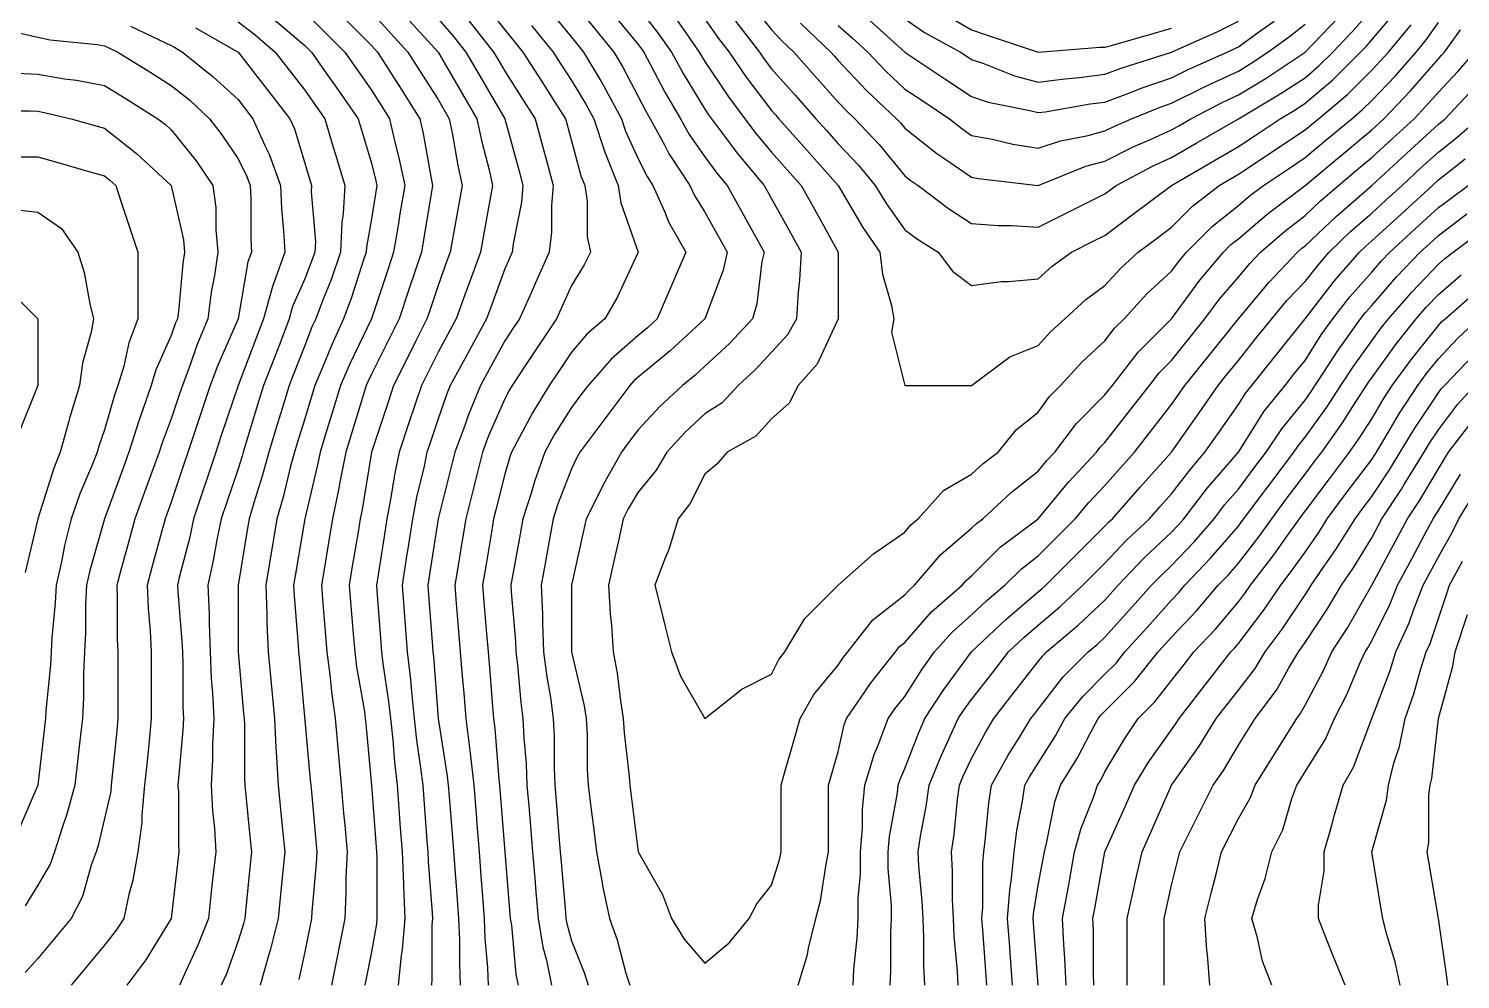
# Model space of a CAD drawing. Header units: inches. Extents: x 794995 to 811195, y 2485918 to 2508058.
# Drawn here: x 798081 to 798725, y 2490301 to 2490729 of the extents above; entities that cross this region are included whole.
import ezdxf

# ---------------------------------------------------------------- set-up
doc = ezdxf.new("R2010")
doc.units = ezdxf.units.IN
doc.header["$MEASUREMENT"] = 0
doc.layers.add('contour', color=7, linetype='Continuous')

msp = doc.modelspace()

# ---------------------------------------------------------------- linework, layer by layer
at = {"layer": 'contour'}
for points in [[(798379, 2490742.21), (798391.31, 2490724.52), (798396.07, 2490718.36), (798403.81, 2490707.01), (798415.16, 2490692.11), (798416.92, 2490690.13), (798418.49, 2490688.36), (798431.04, 2490674.24), (798445.16, 2490658.36), (798456.27, 2490639.47), (798463.91, 2490628.36), (798465.16, 2490618.36), (798469.16, 2490604.36), (798470.16, 2490598.36), (798469.16, 2490592.36), (798475.16, 2490568.36), (798505.16, 2490568.36), (798522.3, 2490581.22), (798535.16, 2490586.36), (798540.87, 2490592.65), (798547.16, 2490598.36), (798556.59, 2490606.93), (798565.16, 2490613.36), (798572.36, 2490621.16), (798580.16, 2490628.36), (798588.73, 2490634.79), (798595.16, 2490639.61), (798604.53, 2490648.99), (798616.59, 2490658.36), (798622, 2490661.52), (798625.16, 2490663.36), (798655.16, 2490683.36), (798657.89, 2490685.63), (798661.16, 2490688.36), (798674.25, 2490699.27), (798685.16, 2490710.18), (798689.16, 2490714.36), (798692.66, 2490718.36), (798702.89, 2490730.63)], [(798205.16, 2490736.36), (798214.16, 2490727.36), (798223.16, 2490718.36), (798228.1, 2490711.3), (798235.16, 2490701.22), (798240.16, 2490693.36), (798243.34, 2490688.36), (798245.75, 2490677.77), (798247.57, 2490670.78), (798250.16, 2490658.36), (798248.02, 2490645.5), (798247.16, 2490640.36), (798245.16, 2490628.36), (798242.66, 2490620.86), (798235.16, 2490598.36), (798225.43, 2490578.09), (798221.31, 2490568.36), (798217.51, 2490556.01), (798215.16, 2490548.36), (798212.08, 2490538.36), (798210.97, 2490532.56), (798205.16, 2490508.36), (798200.87, 2490482.65), (798200.16, 2490478.36), (798200.36, 2490473.56), (798202.3, 2490451.22), (798202.43, 2490448.36), (798202.66, 2490445.86), (798207.66, 2490390.86), (798207.89, 2490388.36), (798208.16, 2490385.36), (798210.16, 2490363.36), (798210.61, 2490358.36), (798210.38, 2490353.14), (798208.32, 2490331.52), (798208.16, 2490328.36), (798205.16, 2490313.36), (798202.55, 2490300.97)], [(798235.16, 2490736.36), (798251.52, 2490718.36), (798256.83, 2490710.03), (798265.16, 2490696.93), (798268.32, 2490691.52), (798270.16, 2490688.36), (798271.48, 2490682.05), (798274.05, 2490667.25), (798276.07, 2490658.36), (798274.39, 2490649.13), (798271.83, 2490635.03), (798270.61, 2490628.36), (798269.16, 2490624.36), (798265.16, 2490613.36), (798261.41, 2490602.11), (798260.16, 2490598.36), (798255.16, 2490588.36), (798251.83, 2490581.7), (798245.16, 2490568.36), (798242.66, 2490560.86), (798235.16, 2490538.36), (798231.02, 2490512.5), (798230.16, 2490508.36), (798229.16, 2490502.36), (798226.59, 2490486.93), (798225.16, 2490478.36), (798225.93, 2490469.13), (798226.98, 2490456.54), (798227.66, 2490448.36), (798228.49, 2490441.69), (798232, 2490421.52), (798232.43, 2490418.36), (798232.66, 2490415.86), (798235.16, 2490388.36), (798237.47, 2490358.36), (798237.56, 2490355.96), (798237.56, 2490330.76), (798237.66, 2490328.36), (798237.47, 2490326.05), (798235.16, 2490313.36), (798232.16, 2490298.36)], [(798286.38, 2490739.58), (798295.16, 2490728.36), (798299.66, 2490722.86), (798303.34, 2490718.36), (798311.83, 2490705.03), (798317.66, 2490695.86), (798322.43, 2490688.36), (798323.02, 2490686.22), (798325.16, 2490678.36), (798329.44, 2490662.65), (798331.16, 2490658.36), (798332.22, 2490651.3), (798332.22, 2490635.42), (798333.73, 2490628.36), (798330.87, 2490622.65), (798325.16, 2490613.36), (798318.49, 2490598.36), (798305.16, 2490578.36), (798298.49, 2490568.36), (798297.23, 2490566.29), (798295.16, 2490562.36), (798287.89, 2490545.63), (798285.16, 2490538.36), (798277.66, 2490508.36), (798275.87, 2490497.65), (798274.16, 2490487.36), (798272.66, 2490478.36), (798273.34, 2490470.18), (798274.39, 2490457.59), (798275.16, 2490448.36), (798276.07, 2490437.45), (798276.7, 2490429.9), (798277.66, 2490418.36), (798279.44, 2490404.08), (798279.64, 2490402.84), (798281.31, 2490388.36), (798282.3, 2490375.5), (798282.66, 2490370.86), (798283.62, 2490358.36), (798284.44, 2490347.65), (798285.16, 2490338.36), (798285.93, 2490328.36), (798286.27, 2490319.47), (798287.33, 2490306.19), (798287.66, 2490298.36)], [(798314.66, 2490737.86), (798325.16, 2490725.03), (798328.16, 2490721.36), (798330.61, 2490718.36), (798338.49, 2490705.03), (798339.75, 2490702.96), (798347.66, 2490688.36), (798349.53, 2490682.74), (798355.16, 2490670.36), (798359.16, 2490662.36), (798361.83, 2490658.36), (798367.16, 2490646.36), (798368.8, 2490642), (798376.59, 2490628.36), (798363.73, 2490598.36), (798359.3, 2490594.22), (798355.16, 2490590.86), (798343.16, 2490580.36), (798332.66, 2490568.36), (798329.44, 2490564.07), (798325.16, 2490558.36), (798317.42, 2490546.1), (798313.16, 2490538.36), (798308.49, 2490525.03), (798307.16, 2490520.36), (798303.34, 2490508.36), (798302.08, 2490501.44), (798298.49, 2490481.69), (798297.89, 2490478.36), (798298.02, 2490475.5), (798299.96, 2490453.16), (798300.16, 2490448.36), (798300.87, 2490442.65), (798302.36, 2490425.56), (798303.34, 2490418.36), (798303.73, 2490409.79), (798304.76, 2490397.96), (798305.16, 2490388.36), (798306.07, 2490377.45), (798306.7, 2490369.9), (798307.66, 2490358.36), (798308.8, 2490344.73), (798309.01, 2490342.21), (798310.16, 2490328.36), (798312.3, 2490315.5), (798313.91, 2490309.61), (798316.16, 2490298.36)], [(798325.16, 2490741.69), (798335.66, 2490728.86), (798344.25, 2490718.36), (798348.3, 2490711.5), (798358.59, 2490691.79), (798360.61, 2490688.36), (798367.16, 2490676.36), (798369.16, 2490672.36), (798378.49, 2490658.36), (798380.54, 2490653.75), (798385.16, 2490646.36), (798391.59, 2490634.79), (798395.16, 2490628.36), (798393.34, 2490620.18), (798385.16, 2490598.36), (798369.64, 2490583.88), (798355.16, 2490572.11), (798353.16, 2490570.36), (798351.41, 2490568.36), (798328.91, 2490538.36), (798327.56, 2490535.96), (798325.16, 2490530.86), (798318.95, 2490514.57), (798316.98, 2490508.36), (798315.16, 2490498.36), (798313.62, 2490489.9), (798311.52, 2490478.36), (798312.12, 2490465.32), (798312.12, 2490461.4), (798312.66, 2490448.36), (798314.05, 2490437.25), (798315.69, 2490427.84), (798316.98, 2490418.36), (798317.33, 2490410.54), (798317.33, 2490396.19), (798317.66, 2490388.36), (798318.24, 2490381.44), (798319.7, 2490363.82), (798320.16, 2490358.36), (798320.54, 2490353.75), (798322.43, 2490331.09), (798322.66, 2490328.36), (798323.02, 2490326.22), (798325.16, 2490318.36), (798330.87, 2490304.08), (798332.66, 2490298.36)], [(798343.16, 2490736.36), (798355.16, 2490721.69), (798356.62, 2490719.82), (798357.66, 2490718.36), (798360.61, 2490712.91), (798367.16, 2490700.36), (798374.25, 2490688.36), (798378.1, 2490681.3), (798385.16, 2490671.22), (798390.61, 2490663.82), (798395.16, 2490658.36), (798411.83, 2490628.36), (798410.87, 2490624.07), (798408.49, 2490605.03), (798406.59, 2490598.36), (798396.27, 2490587.25), (798385.16, 2490576.93), (798380.71, 2490572.81), (798375.16, 2490568.36), (798364.76, 2490558.76), (798355.16, 2490548.36), (798350.87, 2490542.65), (798347.66, 2490538.36), (798339.56, 2490523.96), (798338.49, 2490521.7), (798331.83, 2490508.36), (798330.61, 2490502.91), (798325.16, 2490478.36), (798325.16, 2490448.36), (798330.87, 2490424.08), (798331.83, 2490418.36), (798332.22, 2490411.3), (798332.22, 2490395.42), (798332.66, 2490388.36), (798333.73, 2490379.79), (798335.16, 2490368.36), (798336.41, 2490358.36), (798339.01, 2490344.51), (798339.28, 2490342.48), (798342.3, 2490328.36), (798345.69, 2490318.89), (798349.7, 2490303.82), (798351.41, 2490298.36)], [(798355.16, 2490738.36), (798363.94, 2490727.14), (798370.16, 2490718.36), (798375.43, 2490708.63), (798385.16, 2490692.65), (798386.87, 2490690.08), (798388.16, 2490688.36), (798397.16, 2490676.36), (798399.7, 2490672.91), (798411.83, 2490658.36), (798423.73, 2490636.93), (798428.49, 2490628.36), (798427.79, 2490615.73), (798427.16, 2490610.36), (798426.41, 2490598.36), (798422.36, 2490591.16), (798415.16, 2490583.36), (798407.96, 2490575.56), (798400.16, 2490568.36), (798392.98, 2490560.54), (798385.16, 2490555.5), (798376.27, 2490547.25), (798368.02, 2490538.36), (798363.34, 2490530.18), (798355.16, 2490520.36), (798350.71, 2490512.81), (798348.49, 2490508.36), (798346.59, 2490499.79), (798344.25, 2490489.27), (798341.83, 2490478.36), (798342.53, 2490465.73), (798343.16, 2490460.36), (798343.91, 2490448.36), (798345.69, 2490438.89), (798347.16, 2490426.36), (798348.49, 2490418.36), (798348.84, 2490412.05), (798351.16, 2490392.36), (798351.41, 2490388.36), (798355.16, 2490358.36), (798366.07, 2490339.27), (798370.16, 2490328.36), (798375.93, 2490319.13), (798385.16, 2490308.36), (798396.07, 2490317.45), (798405.16, 2490328.36), (798408.49, 2490335.03), (798415.16, 2490343.36), (798418.69, 2490354.83), (798419.44, 2490358.36), (798419.44, 2490388.36), (798421.16, 2490394.36), (798425.16, 2490408.36), (798428.02, 2490418.36), (798434.25, 2490429.27), (798445.16, 2490442.36), (798447.56, 2490445.96), (798449.44, 2490448.36), (798460.76, 2490462.76), (798475.16, 2490474.07), (798477.16, 2490476.36), (798479.44, 2490478.36), (798491.31, 2490492.21), (798505.16, 2490504.07), (798507.3, 2490506.22), (798510.16, 2490508.36), (798523.16, 2490520.36), (798535.16, 2490529.79), (798539.03, 2490534.49), (798542.66, 2490538.36), (798552.3, 2490551.22), (798565.16, 2490564.07), (798567.03, 2490566.49), (798568.49, 2490568.36), (798580.16, 2490583.36), (798595.16, 2490598.36), (798607.89, 2490615.63), (798618.49, 2490628.36), (798621.83, 2490631.69), (798625.16, 2490634.36), (798638.13, 2490645.39), (798655.16, 2490658.36), (798671.52, 2490672), (798685.16, 2490683.36), (798690.61, 2490688.36), (798702.6, 2490700.92), (798715.16, 2490715.36), (798716.62, 2490716.9), (798717.89, 2490718.36), (798725.16, 2490728.36)], [(798399.01, 2490732.21), (798409.7, 2490718.36), (798411.92, 2490715.12), (798415.16, 2490710.86), (798425.75, 2490698.95), (798435.16, 2490688.36), (798439.86, 2490683.07), (798445.16, 2490677.11), (798454.25, 2490667.45), (798461.83, 2490658.36), (798466.88, 2490650.08), (798475.16, 2490638.36), (798480.87, 2490634.08), (798490.16, 2490628.36), (798496.59, 2490619.79), (798505.16, 2490613.36), (798518.49, 2490615.03), (798521.83, 2490615.03), (798535.16, 2490616.36), (798541.48, 2490622.05), (798550.16, 2490628.36), (798560.16, 2490633.36), (798565.16, 2490635.86), (798578.02, 2490645.5), (798595.16, 2490658.36), (798614.11, 2490669.41), (798625.16, 2490675.86), (798632.66, 2490680.86), (798643.91, 2490688.36), (798650.97, 2490692.55), (798655.16, 2490695.28), (798667.66, 2490705.86), (798680.16, 2490718.36), (798682.61, 2490720.91), (798685.16, 2490723.82), (798696.41, 2490737.11)], [(798406.38, 2490739.58), (798415.16, 2490728.36), (798420.02, 2490723.23), (798425.16, 2490718.36), (798434.57, 2490707.77), (798445.16, 2490695.86), (798448.8, 2490692), (798452.66, 2490688.36), (798463.55, 2490676.75), (798475.16, 2490662.65), (798477.56, 2490660.76), (798481.16, 2490658.36), (798494.72, 2490647.93), (798505.16, 2490641.22), (798517.16, 2490640.36), (798523.16, 2490640.36), (798535.16, 2490639.61), (798547.66, 2490645.86), (798557.66, 2490650.86), (798565.16, 2490654.61), (798570.16, 2490658.36), (798586.59, 2490666.93), (798595.16, 2490670.86), (798606.21, 2490677.31), (798625.16, 2490688.36), (798644, 2490699.52), (798655.16, 2490706.82), (798661.41, 2490712.11), (798667.66, 2490718.36), (798676.22, 2490727.3), (798685.16, 2490737.45)], [(798492.53, 2490735.73), (798505.16, 2490728.36), (798512.66, 2490725.86), (798535.16, 2490718.36), (798563.02, 2490720.5), (798565.16, 2490720.5), (798568.16, 2490721.36), (798586.83, 2490726.69), (798595.16, 2490729.07)], [(798126.77, 2490729.97), (798139.7, 2490723.82), (798145.16, 2490721.36), (798146.98, 2490720.18), (798150.16, 2490718.36), (798164.05, 2490707.25), (798175.16, 2490696.93), (798181.83, 2490688.36), (798187.16, 2490676.36), (798189.16, 2490672.36), (798194.25, 2490658.36), (798194.72, 2490647.93), (798195.69, 2490637.84), (798196.16, 2490628.36), (798191.31, 2490614.51), (798190.61, 2490612.91), (798186.7, 2490598.36), (798183.49, 2490590.03), (798175.16, 2490568.36), (798167.66, 2490545.86), (798165.16, 2490538.36), (798155.16, 2490508.36), (798153.43, 2490500.08), (798148.69, 2490481.89), (798147.89, 2490478.36), (798148.02, 2490475.5), (798149.96, 2490453.16), (798150.16, 2490448.36), (798150.38, 2490443.14), (798150.38, 2490423.58), (798150.61, 2490418.36), (798150.38, 2490413.14), (798148.32, 2490391.52), (798148.16, 2490388.36), (798148.32, 2490385.2), (798148.32, 2490361.52), (798148.49, 2490358.36), (798145.16, 2490328.36), (798133.73, 2490309.79), (798125.16, 2490298.36)], [(798156.07, 2490729.27), (798175.16, 2490718.36), (798188.28, 2490701.49), (798198.49, 2490688.36), (798200.54, 2490683.75), (798205.16, 2490668.36), (798208.16, 2490658.36), (798208.02, 2490655.5), (798209.96, 2490633.16), (798209.77, 2490628.36), (798208.59, 2490624.93), (798205.16, 2490616.36), (798199.7, 2490603.82), (798198.24, 2490598.36), (798193.91, 2490587.11), (798191.83, 2490581.7), (798186.7, 2490568.36), (798183.98, 2490559.54), (798177.47, 2490538.36), (798176.98, 2490536.54), (798175.16, 2490530.86), (798167.66, 2490508.36), (798165.69, 2490498.89), (798164.05, 2490489.47), (798161.52, 2490478.36), (798162.12, 2490465.32), (798162.12, 2490461.4), (798162.66, 2490448.36), (798163.16, 2490436.36), (798163.73, 2490429.79), (798164.25, 2490418.36), (798163.73, 2490406.93), (798163.73, 2490399.79), (798163.16, 2490388.36), (798163.73, 2490376.93), (798164.57, 2490368.95), (798165.16, 2490358.36), (798163.91, 2490347.11), (798163.16, 2490340.36), (798161.83, 2490328.36), (798157.16, 2490316.36), (798151.83, 2490305.03), (798148.91, 2490298.36)], [(798175.16, 2490732), (798182.85, 2490726.05), (798191.83, 2490718.36), (798205.16, 2490701.22), (798214.16, 2490688.36), (798218.02, 2490675.5), (798219.01, 2490672.21), (798223.16, 2490658.36), (798222.53, 2490645.73), (798221.83, 2490641.7), (798221.31, 2490628.36), (798217.16, 2490616.36), (798213.16, 2490606.36), (798210.16, 2490598.36), (798208.59, 2490594.93), (798205.16, 2490586.36), (798200.16, 2490573.36), (798198.24, 2490568.36), (798195.16, 2490558.36), (798192.81, 2490550.71), (798189.01, 2490538.36), (798186.07, 2490527.45), (798182.22, 2490515.42), (798180.16, 2490508.36), (798179.44, 2490504.07), (798175.16, 2490478.36), (798175.16, 2490448.36), (798177.66, 2490420.86), (798177.89, 2490418.36), (798178.02, 2490415.5), (798178.02, 2490391.22), (798178.16, 2490388.36), (798180.61, 2490363.82), (798181.16, 2490358.36), (798180.61, 2490352.91), (798178.16, 2490328.36), (798177.56, 2490325.96), (798175.16, 2490318.36), (798169.94, 2490303.58), (798167.66, 2490298.36)], [(798190.56, 2490733.77), (798205.16, 2490721.36), (798206.66, 2490719.86), (798208.16, 2490718.36), (798215.16, 2490708.36), (798219.28, 2490702.48), (798229.16, 2490688.36), (798230.54, 2490683.75), (798235.16, 2490668.36), (798237.23, 2490660.43), (798237.66, 2490658.36), (798235.16, 2490643.36), (798232.94, 2490630.58), (798232.85, 2490628.36), (798231.63, 2490624.83), (798226.07, 2490607.45), (798222.66, 2490598.36), (798217.16, 2490586.36), (798213.16, 2490576.36), (798209.77, 2490568.36), (798208.69, 2490564.83), (798205.16, 2490553.36), (798201.63, 2490541.89), (798200.54, 2490538.36), (798198.84, 2490532.05), (798195.48, 2490518.04), (798192.66, 2490508.36), (798187.66, 2490478.36), (798188.2, 2490465.32), (798188.2, 2490461.4), (798188.8, 2490448.36), (798191.52, 2490418.36), (798192.12, 2490405.32), (798192.53, 2490400.99), (798193.16, 2490388.36), (798194.25, 2490377.45), (798195.16, 2490368.36), (798196.16, 2490358.36), (798195.16, 2490348.36), (798194.25, 2490339.27), (798193.16, 2490328.36), (798189.56, 2490313.96), (798189.01, 2490312.21), (798185.16, 2490298.36)], [(798221.66, 2490734.86), (798235.16, 2490721.36), (798236.59, 2490719.79), (798237.89, 2490718.36), (798242.66, 2490710.86), (798248.49, 2490701.7), (798256.98, 2490688.36), (798258.49, 2490681.69), (798262, 2490661.52), (798262.66, 2490658.36), (798258.73, 2490634.79), (798257.66, 2490628.36), (798252.03, 2490611.49), (798247.66, 2490598.36), (798235.16, 2490573.36), (798233.54, 2490569.98), (798232.85, 2490568.36), (798226.34, 2490547.19), (798223.62, 2490538.36), (798220.87, 2490524.08), (798220.68, 2490522.84), (798217.66, 2490508.36), (798215.87, 2490497.65), (798214.16, 2490487.36), (798212.66, 2490478.36), (798213.34, 2490470.18), (798214.39, 2490457.59), (798215.16, 2490448.36), (798216.59, 2490436.93), (798217.16, 2490430.36), (798218.8, 2490418.36), (798221.52, 2490388.36), (798222.66, 2490375.86), (798223.16, 2490370.36), (798224.25, 2490358.36), (798223.73, 2490346.93), (798223.73, 2490339.79), (798223.16, 2490328.36), (798217.16, 2490298.36)], [(798250.87, 2490734.08), (798265.16, 2490718.36), (798276.21, 2490699.41), (798282.66, 2490688.36), (798284.81, 2490678.02), (798288.1, 2490665.42), (798289.7, 2490658.36), (798288.49, 2490651.69), (798285.93, 2490637.59), (798284.25, 2490628.36), (798279.16, 2490614.36), (798278.02, 2490611.22), (798273.34, 2490598.36), (798270.45, 2490593.07), (798265.16, 2490583.36), (798257.66, 2490568.36), (798252.03, 2490551.49), (798247.66, 2490538.36), (798245.5, 2490528.02), (798243.73, 2490516.93), (798242.08, 2490508.36), (798241.16, 2490502.36), (798237.89, 2490481.09), (798237.47, 2490478.36), (798237.66, 2490475.86), (798239.44, 2490452.65), (798239.77, 2490448.36), (798240.38, 2490443.14), (798242.9, 2490426.1), (798243.73, 2490418.36), (798244.76, 2490408.76), (798245.5, 2490398.71), (798246.7, 2490388.36), (798247.66, 2490375.86), (798248.02, 2490371.22), (798249.01, 2490358.36), (798249.56, 2490343.96), (798249.56, 2490342.76), (798250.16, 2490328.36), (798249.01, 2490314.51), (798248.49, 2490311.7), (798247.16, 2490298.36)], [(798265.16, 2490733.36), (798272.14, 2490725.34), (798277.66, 2490718.36), (798284.11, 2490707.31), (798295.16, 2490688.36), (798301.59, 2490664.79), (798303.34, 2490658.36), (798302.66, 2490650.86), (798298.91, 2490632.11), (798298.49, 2490628.36), (798295.16, 2490620.86), (798289.16, 2490604.36), (798286.98, 2490598.36), (798279.28, 2490584.24), (798277.16, 2490580.36), (798270.61, 2490568.36), (798269.03, 2490564.49), (798265.16, 2490553.36), (798261.41, 2490542.11), (798260.16, 2490538.36), (798258.84, 2490532.05), (798255.48, 2490518.04), (798253.62, 2490508.36), (798251.52, 2490494.73), (798251.16, 2490492.36), (798249.01, 2490478.36), (798251.31, 2490448.36), (798252.75, 2490435.95), (798253.16, 2490430.36), (798254.44, 2490418.36), (798255.48, 2490408.68), (798257.33, 2490396.19), (798258.24, 2490388.36), (798258.73, 2490381.93), (798260.16, 2490363.36), (798260.54, 2490358.36), (798260.71, 2490353.92), (798262.55, 2490330.97), (798262.66, 2490328.36), (798262.43, 2490325.63), (798262.43, 2490301.09), (798262.16, 2490298.36)], [(798279.11, 2490732.31), (798290.16, 2490718.36), (798292, 2490715.2), (798295.16, 2490709.79), (798303.49, 2490696.69), (798308.8, 2490688.36), (798312.3, 2490675.5), (798313.91, 2490669.61), (798316.98, 2490658.36), (798316.16, 2490649.36), (798316.16, 2490637.36), (798315.16, 2490628.36), (798309.01, 2490614.51), (798307.16, 2490610.36), (798301.83, 2490598.36), (798299.16, 2490594.36), (798295.16, 2490588.36), (798288.1, 2490575.42), (798284.25, 2490568.36), (798278.71, 2490554.81), (798277.16, 2490550.36), (798272.66, 2490538.36), (798271.16, 2490532.36), (798265.16, 2490508.36), (798261.16, 2490482.36), (798260.54, 2490478.36), (798260.87, 2490474.07), (798262.66, 2490450.86), (798262.85, 2490448.36), (798263.09, 2490446.29), (798265.16, 2490418.36), (798269.3, 2490392.5), (798269.77, 2490388.36), (798270.16, 2490383.36), (798271.59, 2490364.79), (798273.73, 2490336.93), (798274.39, 2490328.36), (798274.76, 2490318.76), (798274.76, 2490307.96), (798275.16, 2490298.36)], [(798307.16, 2490730.36), (798316.98, 2490718.36), (798320.16, 2490713.36), (798325.16, 2490705.5), (798331.65, 2490694.85), (798335.16, 2490688.36), (798340.16, 2490673.36), (798346.16, 2490658.36), (798347.33, 2490650.54), (798355.16, 2490628.36), (798345.69, 2490607.84), (798340.16, 2490598.36), (798332.08, 2490591.44), (798325.16, 2490583.36), (798319.16, 2490574.36), (798315.16, 2490568.36), (798307.57, 2490555.95), (798301.83, 2490545.03), (798298.16, 2490538.36), (798297.38, 2490536.14), (798295.16, 2490528.36), (798291.16, 2490512.36), (798290.16, 2490508.36), (798289.16, 2490502.36), (798286.59, 2490486.93), (798285.16, 2490478.36), (798285.93, 2490469.13), (798286.98, 2490456.54), (798287.66, 2490448.36), (798288.24, 2490441.44), (798289.7, 2490423.82), (798290.16, 2490418.36), (798290.71, 2490413.92), (798292.55, 2490390.97), (798292.85, 2490388.36), (798295.16, 2490358.36), (798297.66, 2490328.36), (798298.16, 2490325.36), (798300.16, 2490303.36), (798301.16, 2490298.36)], [(798371.31, 2490734.51), (798376.59, 2490726.93), (798382.66, 2490718.36), (798383.54, 2490716.74), (798385.16, 2490714.07), (798395.44, 2490698.65), (798403.16, 2490688.36), (798408.3, 2490681.5), (798415.16, 2490673.36), (798422.22, 2490665.42), (798428.49, 2490658.36), (798434.44, 2490647.65), (798445.16, 2490628.36), (798445.16, 2490598.36), (798435.69, 2490577.84), (798427.16, 2490568.36), (798423.16, 2490560.36), (798415.16, 2490553.36), (798408.1, 2490545.42), (798395.16, 2490538.36), (798390.61, 2490532.91), (798385.16, 2490528.36), (798378.49, 2490515.03), (798373.16, 2490508.36), (798369.01, 2490494.51), (798367.16, 2490490.36), (798362.66, 2490478.36), (798365.16, 2490468.36), (798367.16, 2490460.36), (798370.16, 2490448.36), (798374.25, 2490437.45), (798385.16, 2490418.36), (798401.83, 2490431.7), (798415.16, 2490438.36), (798418.49, 2490445.03), (798421.16, 2490448.36), (798430.16, 2490463.36), (798445.16, 2490478.36), (798461.04, 2490492.48), (798475.16, 2490502.36), (798477.89, 2490505.63), (798481.16, 2490508.36), (798492.53, 2490520.99), (798505.16, 2490528.36), (798510.38, 2490533.14), (798517.16, 2490538.36), (798525.16, 2490548.36), (798535.16, 2490556.36), (798540.16, 2490563.36), (798545.16, 2490568.36), (798554.72, 2490578.8), (798565.16, 2490588.36), (798569.44, 2490594.07), (798573.73, 2490598.36), (798584.05, 2490609.47), (798595.16, 2490619.79), (798598.8, 2490624.72), (798601.83, 2490628.36), (798613.49, 2490640.03), (798625.16, 2490649.36), (798630.02, 2490653.5), (798636.41, 2490658.36), (798647.66, 2490665.86), (798655.16, 2490670.86), (798664.7, 2490678.82), (798676.16, 2490688.36), (798681.07, 2490692.45), (798685.16, 2490696.54), (798695.83, 2490707.7), (798705.16, 2490718.36), (798709.7, 2490723.82), (798715.16, 2490731.7)], [(798428.13, 2490731.33), (798441.83, 2490718.36), (798443.39, 2490716.6), (798445.16, 2490714.61), (798457.89, 2490701.09), (798471.41, 2490688.36), (798473.22, 2490686.43), (798475.16, 2490684.07), (798489.56, 2490672.76), (798493.16, 2490670.36), (798505.16, 2490662.11), (798508.32, 2490661.52), (798535.16, 2490658.36), (798556.59, 2490666.93), (798565.16, 2490669.27), (798577.89, 2490675.63), (798585.93, 2490679.13), (798595.16, 2490683.36), (798598.32, 2490685.2), (798603.73, 2490688.36), (798617.84, 2490695.68), (798625.16, 2490699.07), (798637.16, 2490706.36), (798655.16, 2490718.36), (798669.85, 2490733.67)], [(798445.16, 2490730.36), (798451.48, 2490724.68), (798458.49, 2490718.36), (798466.59, 2490709.79), (798475.16, 2490701.7), (798483.16, 2490696.36), (798495.16, 2490688.36), (798500.71, 2490683.92), (798505.16, 2490680.86), (798514.39, 2490679.13), (798523.73, 2490676.93), (798535.16, 2490675.03), (798545.16, 2490678.36), (798557.66, 2490680.86), (798565.16, 2490682.91), (798568.8, 2490684.72), (798577.16, 2490688.36), (798590.02, 2490693.5), (798595.16, 2490695.28), (798609.01, 2490702.21), (798610.53, 2490703), (798625.16, 2490709.79), (798630.49, 2490713.03), (798638.49, 2490718.36), (798648.18, 2490725.34), (798655.16, 2490730.86)], [(798459.37, 2490732.57), (798475.16, 2490718.36), (798493.16, 2490706.36), (798505.16, 2490698.36), (798512.66, 2490695.86), (798531.41, 2490692.11), (798535.16, 2490691.09), (798538.32, 2490691.52), (798558.49, 2490695.03), (798565.16, 2490695.86), (798577.16, 2490700.36), (798581.44, 2490702.08), (798595.16, 2490706.82), (798602.85, 2490710.67), (798620.16, 2490718.36), (798623.62, 2490719.9), (798625.16, 2490720.67), (798633.73, 2490726.93), (798641.21, 2490732.31)], [(798475.16, 2490733.36), (798483.98, 2490727.19), (798500.16, 2490718.36), (798503.16, 2490716.36), (798505.16, 2490715.03), (798510.16, 2490713.36), (798524.44, 2490707.65), (798535.16, 2490704.73), (798547.16, 2490706.36), (798553.73, 2490706.93), (798565.16, 2490708.36), (798572.43, 2490711.09), (798595.16, 2490718.36), (798615.93, 2490727.59), (798625.16, 2490732.21)], [(798076.59, 2490726.93), (798085.16, 2490725.03), (798090.61, 2490723.82), (798111.83, 2490721.69), (798115.16, 2490721.09), (798117.09, 2490720.3), (798121.16, 2490718.36), (798135.93, 2490709.13), (798145.16, 2490703.36), (798153.43, 2490696.64), (798162.3, 2490688.36), (798167.96, 2490681.16), (798175.16, 2490670.36), (798179.16, 2490662.36), (798180.61, 2490658.36), (798180.87, 2490652.65), (798180.87, 2490634.08), (798181.16, 2490628.36), (798179.6, 2490623.92), (798175.16, 2490598.36), (798166.07, 2490577.45), (798162.66, 2490568.36), (798158.28, 2490555.24), (798145.16, 2490515.86), (798143.16, 2490510.36), (798142.43, 2490508.36), (798136.59, 2490486.93), (798134.25, 2490478.36), (798134.72, 2490467.93), (798135.69, 2490457.84), (798136.16, 2490448.36), (798136.16, 2490418.36), (798135.16, 2490408.36), (798134.25, 2490399.27), (798133.16, 2490388.36), (798131.83, 2490375.03), (798131.83, 2490371.7), (798130.16, 2490358.36), (798127.79, 2490345.73), (798126.07, 2490339.27), (798123.73, 2490328.36), (798120.38, 2490323.14), (798115.16, 2490316.36), (798100.16, 2490298.36)], [(798427.16, 2490298.36), (798431.31, 2490312.21), (798431.83, 2490315.03), (798435.16, 2490328.36), (798437.16, 2490336.36), (798439.7, 2490352.91), (798440.87, 2490358.36), (798440.87, 2490388.36), (798445.16, 2490403.36), (798447.89, 2490415.63), (798448.91, 2490418.36), (798457.16, 2490430.36), (798459.56, 2490433.96), (798470.87, 2490448.36), (798472.76, 2490450.76), (798475.16, 2490452.65), (798487.16, 2490466.36), (798500.87, 2490478.36), (798502.85, 2490480.67), (798505.16, 2490482.65), (798518.02, 2490495.5), (798535.16, 2490508.36), (798548.71, 2490524.81), (798561.41, 2490538.36), (798563.02, 2490540.5), (798565.16, 2490542.65), (798576.41, 2490557.11), (798585.16, 2490568.36), (798589.53, 2490573.99), (798595.16, 2490579.61), (798603.49, 2490590.03), (798610.16, 2490598.36), (798616.59, 2490606.93), (798625.16, 2490617.11), (798630.3, 2490623.22), (798635.16, 2490628.36), (798645.93, 2490637.59), (798655.16, 2490644.73), (798662.14, 2490651.38), (798670.16, 2490658.36), (798678.34, 2490665.18), (798685.16, 2490670.86), (798694.29, 2490679.23), (798704.25, 2490688.36), (798709.58, 2490693.94), (798715.16, 2490700.36), (798723.94, 2490709.58), (798731.52, 2490718.36)], [(798075.69, 2490708.89), (798085.16, 2490708.36), (798097.16, 2490706.36), (798102.53, 2490705.73), (798115.16, 2490703.36), (798124.39, 2490697.59), (798139.16, 2490688.36), (798142.55, 2490685.75), (798145.16, 2490683.36), (798156.27, 2490669.47), (798163.91, 2490658.36), (798165.16, 2490648.36), (798165.16, 2490638.36), (798166.16, 2490628.36), (798164.57, 2490617.77), (798163.16, 2490610.36), (798161.52, 2490598.36), (798156.77, 2490586.75), (798153.16, 2490576.36), (798150.16, 2490568.36), (798148.91, 2490564.61), (798145.16, 2490553.36), (798141.02, 2490542.5), (798139.7, 2490538.36), (798136.59, 2490529.79), (798133.16, 2490520.36), (798128.8, 2490508.36), (798125.87, 2490497.65), (798122.66, 2490485.86), (798120.61, 2490478.36), (798120.87, 2490472.65), (798120.87, 2490454.08), (798121.16, 2490448.36), (798121.16, 2490418.36), (798120.61, 2490412.91), (798118.16, 2490388.36), (798117.89, 2490385.63), (798115.16, 2490373.36), (798112.3, 2490361.22), (798111.41, 2490358.36), (798109.16, 2490352.36), (798105.16, 2490338.36), (798100.16, 2490328.36), (798085.16, 2490310.36), (798079.44, 2490304.08)], [(798451.83, 2490298.36), (798452.22, 2490305.42), (798453.73, 2490319.79), (798454.16, 2490328.36), (798454.16, 2490337.36), (798455.16, 2490348.36), (798455.16, 2490358.36), (798456.07, 2490369.27), (798456.07, 2490377.45), (798457.16, 2490388.36), (798461.31, 2490402.21), (798463.16, 2490406.36), (798467.66, 2490418.36), (798470.71, 2490422.81), (798475.16, 2490428.36), (798482.9, 2490440.62), (798488.49, 2490448.36), (798496.34, 2490457.19), (798505.16, 2490465.03), (798512.02, 2490471.5), (798520.16, 2490478.36), (798527.66, 2490485.86), (798535.16, 2490491.7), (798551.83, 2490508.36), (798557.89, 2490515.63), (798565.16, 2490523.36), (798572.22, 2490531.3), (798578.49, 2490538.36), (798585.78, 2490547.74), (798595.16, 2490559.79), (798598.69, 2490564.83), (798601.16, 2490568.36), (798611.83, 2490581.7), (798625.16, 2490598.36), (798638.87, 2490614.65), (798651.83, 2490628.36), (798653.62, 2490629.9), (798655.16, 2490631.09), (798669.11, 2490644.41), (798685.16, 2490658.36), (798700.81, 2490672.71), (798715.16, 2490685.86), (798716.55, 2490686.97), (798718.16, 2490688.36), (798731.31, 2490702.21)], [(798058.69, 2490691.89), (798081.63, 2490691.89), (798085.16, 2490691.69), (798088.02, 2490691.22), (798100.16, 2490688.36), (798111.83, 2490685.03), (798115.16, 2490684.07), (798129.56, 2490672.76), (798145.16, 2490658.36), (798150.61, 2490633.82), (798151.16, 2490628.36), (798150.38, 2490623.14), (798148.32, 2490601.52), (798147.89, 2490598.36), (798147.09, 2490596.43), (798145.16, 2490590.86), (798138.24, 2490575.28), (798136.16, 2490568.36), (798131.31, 2490554.51), (798130.68, 2490552.84), (798126.07, 2490538.36), (798123.16, 2490530.36), (798115.16, 2490508.36), (798108.49, 2490485.03), (798106.98, 2490478.36), (798106.59, 2490469.79), (798106.59, 2490456.93), (798106.16, 2490448.36), (798105.69, 2490438.89), (798105.69, 2490427.84), (798105.16, 2490418.36), (798103.91, 2490407.11), (798103.16, 2490400.36), (798101.83, 2490388.36), (798098.2, 2490375.32), (798096.07, 2490369.27), (798092.66, 2490358.36), (798090.61, 2490352.91), (798085.16, 2490343.36), (798079.44, 2490334.08)], [(798468.49, 2490298.36), (798468.84, 2490304.68), (798468.84, 2490322.05), (798469.16, 2490328.36), (798469.16, 2490334.36), (798467.66, 2490350.86), (798467.66, 2490358.36), (798468.24, 2490365.28), (798471.83, 2490385.03), (798472.16, 2490388.36), (798472.85, 2490390.67), (798475.16, 2490395.86), (798481.37, 2490412.15), (798484.16, 2490418.36), (798492.43, 2490431.09), (798505.16, 2490448.36), (798520.56, 2490462.96), (798535.16, 2490475.36), (798536.78, 2490476.74), (798538.49, 2490478.36), (798551.83, 2490491.7), (798565.16, 2490505.03), (798566.78, 2490506.74), (798568.49, 2490508.36), (798581.04, 2490522.48), (798595.16, 2490538.36), (798607.51, 2490556.01), (798616.16, 2490568.36), (798620.16, 2490573.36), (798625.16, 2490579.61), (798633.49, 2490590.03), (798640.16, 2490598.36), (798647.05, 2490606.47), (798655.16, 2490615.03), (798661.01, 2490622.51), (798666.07, 2490628.36), (798675.83, 2490637.69), (798685.16, 2490645.86), (798691.68, 2490651.84), (798698.8, 2490658.36), (798707.33, 2490666.19), (798715.16, 2490673.36), (798723.53, 2490679.99), (798733.16, 2490688.36)], [(798055.16, 2490671.22), (798085.16, 2490671.22), (798095.16, 2490668.36), (798109.16, 2490664.36), (798115.16, 2490662.65), (798117.56, 2490660.76), (798120.16, 2490658.36), (798122.66, 2490650.86), (798130.16, 2490628.36), (798130.16, 2490598.36), (798126.07, 2490587.45), (798123.73, 2490576.93), (798121.16, 2490568.36), (798119.6, 2490563.92), (798115.16, 2490548.36), (798112.55, 2490540.97), (798111.83, 2490538.36), (798109.7, 2490532.91), (798104.05, 2490519.47), (798100.16, 2490508.36), (798097.16, 2490496.36), (798095.75, 2490488.95), (798093.34, 2490478.36), (798092.98, 2490470.54), (798091.48, 2490454.68), (798091.16, 2490448.36), (798090.87, 2490442.65), (798088.69, 2490421.89), (798088.49, 2490418.36), (798085.16, 2490388.36), (798076.16, 2490367.36)], [(798484.16, 2490298.36), (798483.73, 2490306.93), (798483.73, 2490319.79), (798483.34, 2490328.36), (798482.98, 2490336.19), (798481.48, 2490352.05), (798481.16, 2490358.36), (798482.22, 2490365.42), (798484.76, 2490378.76), (798486.07, 2490388.36), (798491.61, 2490401.91), (798494.25, 2490407.45), (798499.16, 2490418.36), (798501.52, 2490422), (798505.16, 2490426.93), (798514.53, 2490438.99), (798521.83, 2490448.36), (798528.67, 2490454.85), (798535.16, 2490460.36), (798544.89, 2490468.63), (798555.16, 2490478.36), (798560.16, 2490483.36), (798565.16, 2490488.36), (798574.89, 2490498.63), (798585.16, 2490508.36), (798589.86, 2490513.65), (798595.16, 2490519.61), (798603.27, 2490530.25), (798610.16, 2490538.36), (798616.34, 2490547.19), (798625.16, 2490559.79), (798628.49, 2490565.03), (798631.16, 2490568.36), (798641.83, 2490581.7), (798655.16, 2490598.36), (798668.33, 2490615.19), (798679.7, 2490628.36), (798682.49, 2490631.03), (798685.16, 2490633.36), (798698.2, 2490645.32), (798712.43, 2490658.36), (798715.16, 2490660.86), (798727.16, 2490670.36)], [(798499.16, 2490298.36), (798498.84, 2490304.68), (798497.33, 2490320.54), (798496.98, 2490328.36), (798496.59, 2490336.93), (798496.59, 2490349.79), (798496.16, 2490358.36), (798497.33, 2490366.19), (798498.84, 2490382.05), (798499.7, 2490388.36), (798501.29, 2490392.23), (798505.16, 2490400.36), (798511.37, 2490412.15), (798515.16, 2490418.36), (798523.91, 2490429.61), (798535.16, 2490444.07), (798537.03, 2490446.49), (798538.91, 2490448.36), (798553.16, 2490460.36), (798565.16, 2490471.69), (798571.16, 2490478.36), (798582.85, 2490490.67), (798595.16, 2490502.36), (798598.09, 2490505.44), (798600.61, 2490508.36), (798611.31, 2490522.21), (798625.16, 2490538.36), (798636.83, 2490556.69), (798646.16, 2490568.36), (798650.16, 2490573.36), (798655.16, 2490579.61), (798662.48, 2490591.04), (798667.66, 2490598.36), (798675.39, 2490608.13), (798685.16, 2490619.36), (798689.34, 2490624.18), (798693.34, 2490628.36), (798704.72, 2490638.8), (798715.16, 2490648.36), (798720.87, 2490652.65), (798728.49, 2490658.36)], [(798074.25, 2490647.45), (798085.16, 2490646.36), (798095.75, 2490638.95), (798103.16, 2490628.36), (798105.93, 2490619.13), (798108.49, 2490605.03), (798110.16, 2490598.36), (798109.16, 2490592.36), (798105.16, 2490578.36), (798103.91, 2490568.36), (798099.44, 2490554.08), (798099.01, 2490552.21), (798095.16, 2490538.36), (798092.36, 2490531.16), (798085.16, 2490508.36), (798079.44, 2490484.08)], [(798523.62, 2490298.36), (798522.66, 2490310.86), (798522.3, 2490315.5), (798521.31, 2490328.36), (798522.3, 2490341.22), (798523.16, 2490346.36), (798524.25, 2490358.36), (798525.56, 2490367.96), (798528.1, 2490381.3), (798529.16, 2490388.36), (798531.29, 2490392.23), (798535.16, 2490398.36), (798542.9, 2490410.62), (798547.16, 2490418.36), (798555.16, 2490428.36), (798565.16, 2490438.36), (798570.16, 2490443.36), (798574.16, 2490448.36), (798584.11, 2490459.41), (798595.16, 2490471.69), (798598.4, 2490475.12), (798601.16, 2490478.36), (798612.85, 2490490.67), (798625.16, 2490505.03), (798626.62, 2490506.9), (798627.66, 2490508.36), (798635.16, 2490518.36), (798639.44, 2490524.08), (798650.16, 2490538.36), (798652.16, 2490541.36), (798655.16, 2490545.03), (798664.93, 2490558.59), (798671.31, 2490568.36), (798676.79, 2490576.73), (798685.16, 2490588.36), (798689.34, 2490594.18), (798692.66, 2490598.36), (798703.16, 2490610.36), (798715.16, 2490622.91), (798718.09, 2490625.44), (798721.83, 2490628.36), (798745.16, 2490645.86)], [(798512.08, 2490298.36), (798511.59, 2490304.79), (798510.16, 2490323.36), (798509.77, 2490328.36), (798510.16, 2490333.36), (798510.16, 2490353.36), (798510.61, 2490358.36), (798511.48, 2490364.68), (798512.98, 2490380.54), (798514.16, 2490388.36), (798521.61, 2490401.91), (798526.59, 2490409.79), (798531.83, 2490418.36), (798533.28, 2490420.24), (798535.16, 2490422.65), (798546.41, 2490437.11), (798557.66, 2490448.36), (798561.73, 2490451.79), (798565.16, 2490455.03), (798576.21, 2490467.31), (798586.16, 2490478.36), (798590.54, 2490482.98), (798595.16, 2490487.36), (798605.4, 2490498.12), (798614.25, 2490508.36), (798619, 2490514.52), (798625.16, 2490521.7), (798632.3, 2490531.22), (798637.66, 2490538.36), (798644.66, 2490548.86), (798655.16, 2490561.69), (798657.95, 2490565.57), (798668.49, 2490581.7), (798669.79, 2490583.73), (798680.16, 2490598.36), (798682.37, 2490601.15), (798685.16, 2490604.36), (798696.32, 2490617.2), (798706.98, 2490628.36), (798711.25, 2490632.27), (798715.16, 2490635.86), (798728.02, 2490645.5)], [(798070.16, 2490613.36), (798085.16, 2490598.36), (798085.16, 2490568.36), (798076.59, 2490546.93)], [(798535.16, 2490298.36), (798532.85, 2490328.36), (798533.02, 2490330.5), (798535.16, 2490343.36), (798537.47, 2490356.05), (798537.89, 2490358.36), (798538.91, 2490362.11), (798542.66, 2490380.86), (798545.16, 2490388.36), (798552.75, 2490400.78), (798558.49, 2490411.69), (798562.16, 2490418.36), (798563.49, 2490420.03), (798565.16, 2490421.69), (798578.49, 2490435.03), (798589.16, 2490448.36), (798595.16, 2490455.03), (798606.51, 2490467.01), (798616.16, 2490478.36), (798620.54, 2490482.98), (798625.16, 2490488.36), (798633.94, 2490499.58), (798640.16, 2490508.36), (798646.59, 2490516.93), (798655.16, 2490528.36), (798659.44, 2490534.07), (798662.66, 2490538.36), (798671.99, 2490551.53), (798678.49, 2490561.69), (798682.85, 2490568.36), (798683.76, 2490569.76), (798685.16, 2490571.69), (798696.32, 2490587.2), (798705.16, 2490598.36), (798709.83, 2490603.7), (798715.16, 2490609.27), (798725.4, 2490618.12)], [(798547.66, 2490298.36), (798547.16, 2490310.36), (798546.59, 2490316.93), (798546.07, 2490328.36), (798549.01, 2490344.51), (798551.52, 2490358.36), (798554.44, 2490369.07), (798560.16, 2490383.36), (798561.83, 2490388.36), (798563.09, 2490390.43), (798565.16, 2490394.36), (798574.05, 2490409.47), (798580.16, 2490418.36), (798587.66, 2490425.86), (798595.16, 2490435.5), (798600.78, 2490442.74), (798605.16, 2490448.36), (798614.87, 2490458.65), (798625.16, 2490470.86), (798628.4, 2490475.12), (798630.61, 2490478.36), (798641.31, 2490492.21), (798646.59, 2490499.79), (798652.66, 2490508.36), (798653.73, 2490509.79), (798655.16, 2490511.69), (798666.59, 2490526.93), (798675.16, 2490538.36), (798679.31, 2490544.22), (798685.16, 2490553.36), (798690.74, 2490562.78), (798694.39, 2490568.36), (798703.16, 2490580.36), (798715.16, 2490595.36), (798716.62, 2490596.9), (798718.16, 2490598.36), (798732.6, 2490610.92)], [(798560.16, 2490298.36), (798559.94, 2490303.58), (798559.94, 2490323.14), (798559.7, 2490328.36), (798560.54, 2490332.98), (798565.16, 2490358.36), (798574.39, 2490379.13), (798578.49, 2490388.36), (798584.81, 2490398.71), (798595.16, 2490413.36), (798597.23, 2490416.29), (798598.49, 2490418.36), (798621.83, 2490448.36), (798623.45, 2490450.08), (798625.16, 2490452.11), (798636.51, 2490467.01), (798644.25, 2490478.36), (798649, 2490484.52), (798655.16, 2490493.36), (798661.31, 2490502.21), (798665.16, 2490508.36), (798673.73, 2490519.79), (798685.16, 2490535.03), (798686.49, 2490537.03), (798687.3, 2490538.36), (798690.61, 2490543.82), (798697.72, 2490555.8), (798705.93, 2490568.36), (798709.83, 2490573.7), (798715.16, 2490580.36), (798723.94, 2490589.58), (798733.16, 2490598.36)], [(798575.16, 2490298.36), (798575.16, 2490328.36), (798578.02, 2490341.22), (798578.8, 2490344.73), (798581.83, 2490358.36), (798585.93, 2490367.59), (798595.16, 2490388.36), (798607.57, 2490405.95), (798615.16, 2490418.36), (798619.53, 2490423.99), (798625.16, 2490431.22), (798632.66, 2490440.86), (798637.16, 2490448.36), (798644.87, 2490458.65), (798655.16, 2490474.07), (798656.87, 2490476.65), (798657.89, 2490478.36), (798663.73, 2490486.93), (798669.01, 2490494.51), (798677.66, 2490508.36), (798680.87, 2490512.65), (798685.16, 2490518.36), (798693.16, 2490530.36), (798698.02, 2490538.36), (798704.49, 2490549.03), (798715.16, 2490565.03), (798716.59, 2490566.93), (798717.89, 2490568.36), (798731.21, 2490582.31)], [(798591.83, 2490298.36), (798591.83, 2490328.36), (798592.43, 2490331.09), (798595.16, 2490343.36), (798598.91, 2490358.36), (798613.91, 2490388.36), (798618.49, 2490395.03), (798625.16, 2490406.36), (798632.66, 2490418.36), (798642.3, 2490431.22), (798647.66, 2490440.86), (798652.16, 2490448.36), (798653.45, 2490450.08), (798655.16, 2490452.65), (798665.44, 2490468.08), (798671.52, 2490478.36), (798677.05, 2490486.47), (798685.16, 2490499.79), (798689.77, 2490508.36), (798698.49, 2490521.7), (798699.83, 2490523.69), (798708.73, 2490538.36), (798711.16, 2490542.36), (798715.16, 2490548.36), (798723.73, 2490559.79), (798731.52, 2490568.36)], [(798612.3, 2490298.36), (798611.31, 2490312.21), (798611.04, 2490314.24), (798610.16, 2490328.36), (798613.16, 2490340.36), (798615.16, 2490348.36), (798617.66, 2490358.36), (798625.16, 2490373.36), (798630.61, 2490382.91), (798632.66, 2490388.36), (798645.16, 2490408.36), (798651.41, 2490418.36), (798653.02, 2490420.5), (798655.16, 2490424.36), (798663.43, 2490440.08), (798667.16, 2490448.36), (798674.25, 2490459.27), (798685.16, 2490478.36), (798701.31, 2490508.36), (798706.79, 2490516.73), (798715.16, 2490530.86), (798719.77, 2490538.36), (798730.81, 2490552.71)], [(798640.16, 2490298.36), (798636.07, 2490309.27), (798633.73, 2490319.79), (798631.16, 2490328.36), (798633.73, 2490336.93), (798637.16, 2490346.36), (798640.16, 2490358.36), (798645.16, 2490368.36), (798649.16, 2490382.36), (798651.41, 2490388.36), (798655.16, 2490394.36), (798664.39, 2490409.13), (798668.49, 2490418.36), (798674.05, 2490429.47), (798679.7, 2490442.91), (798682.16, 2490448.36), (798683.34, 2490450.18), (798685.16, 2490453.36), (798693.49, 2490470.03), (798696.7, 2490478.36), (798703.16, 2490490.36), (798710.16, 2490503.36), (798712.85, 2490508.36), (798713.76, 2490509.76), (798715.16, 2490512.11), (798725.16, 2490528.36)], [(798673.16, 2490298.36), (798668.02, 2490311.22), (798665.16, 2490318.36), (798661.16, 2490328.36), (798661.16, 2490334.36), (798663.73, 2490349.79), (798663.73, 2490358.36), (798667.16, 2490370.36), (798668.49, 2490375.03), (798672.3, 2490388.36), (798676.98, 2490396.54), (798685.16, 2490418.36), (798693.43, 2490440.08), (798696.07, 2490448.36), (798702.03, 2490461.49), (798703.91, 2490467.11), (798708.24, 2490478.36), (798715.16, 2490491.22), (798721.31, 2490502.21), (798724.39, 2490508.36), (798732.3, 2490521.22)], [(798698.02, 2490298.36), (798695.75, 2490308.95), (798691.83, 2490321.69), (798690.16, 2490328.36), (798689.44, 2490332.65), (798685.16, 2490358.36), (798691.83, 2490381.69), (798692.66, 2490388.36), (798695.16, 2490398.36), (798697.66, 2490405.86), (798700.16, 2490418.36), (798704.05, 2490429.47), (798707.16, 2490440.36), (798709.7, 2490448.36), (798711.41, 2490452.11), (798715.16, 2490463.36), (798718.91, 2490474.61), (798720.16, 2490478.36), (798726.07, 2490489.27)], [(798719.44, 2490298.36), (798718.91, 2490302.11), (798715.16, 2490328.36), (798710.87, 2490354.07), (798710.16, 2490358.36), (798710.87, 2490362.65), (798710.87, 2490384.07), (798711.41, 2490388.36), (798712.16, 2490391.36), (798715.16, 2490418.36), (798721.59, 2490441.93), (798722.66, 2490448.36), (798728.28, 2490465.24)]]:
    msp.add_lwpolyline(points, dxfattribs=at)

doc.saveas('drawing.dxf')
